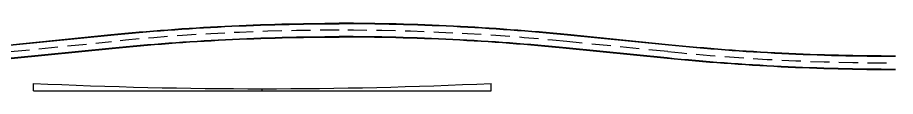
# Model space of a CAD drawing. Header units: millimetres. Extents: x -37020 to 35906, y -101 to 52234.
# Drawn here: x -112.2 to 2.9, y 114.5 to 123.3 of the extents above; entities that cross this region are included whole.
import ezdxf

# ---------------------------------------------------------------- set-up
doc = ezdxf.new("R2010")
doc.units = ezdxf.units.MM
doc.linetypes.add('DASHED2', pattern=[0.375, 0.25, -0.125])
doc.layers.add('Catenaria', color=2, linetype='Continuous')
doc.layers.add('unifilar VIAS Ppales', color=5, linetype='DASHED2')

msp = doc.modelspace()

# ---------------------------------------------------------------- linework, layer by layer
at = {"layer": 'Catenaria', "linetype": 'Continuous'}
for p, q in [((-110.1098, 114.4643), (-110.1098, 115.4243)), ((-50.1098, 114.4643), (-50.1098, 115.4243)), ((-110.1098, 114.4643), (-50.1098, 114.4643)), ((-80.1098, 114.4643), (-80.1098, 114.7243))]:
    msp.add_line(p, q, dxfattribs=at)
msp.add_lwpolyline([(-110.1098, 115.4243, 0.02333333), (-50.1098, 115.4243)], format="xyb", dxfattribs=at)
at = {"layer": 'unifilar VIAS Ppales', "color": 251, "linetype": 'Continuous', "ltscale": 10, "elevation": -11.48}
for points in [[(-142.9601, 119.0156, 0.02486167), (-113.1985, 120.5), (-99.9755, 121.8224, -0.02492284), (-70.0334, 123.3158)], [(-142.96, 118.9458, 0.02486167), (-113.1915, 120.4305), (-99.9685, 121.7528, -0.02492284), (-70.0334, 123.2459)], [(2.8932, 119.0156, -0.02486167), (-26.8683, 120.5), (-40.0913, 121.8224, 0.02492284), (-70.0334, 123.3158)], [(2.8932, 118.9458, -0.02486167), (-26.8753, 120.4305), (-40.0983, 121.7528, 0.02492284), (-70.0334, 123.2459)], [(-142.9598, 117.2697, 0.02486175), (-113.0249, 118.7628), (-99.8018, 120.0851, -0.02492284), (-70.0334, 121.5698)], [(-142.9598, 117.1998, 0.02486175), (-113.0179, 118.6932), (-99.7948, 120.0156, -0.02492284), (-70.0334, 121.5)], [(2.893, 117.2697, -0.02486175), (-27.042, 118.7628), (-40.2651, 120.0851, 0.02492284), (-70.0334, 121.5698)], [(2.893, 117.1998, -0.02486175), (-27.0489, 118.6932), (-40.272, 120.0156, 0.02492284), (-70.0334, 121.5)]]:
    msp.add_lwpolyline(points, format="xyb", dxfattribs=at)
at = {"layer": 'unifilar VIAS Ppales', "ltscale": 10, "elevation": -11.48}
for points in [[(-142.9599, 118.1077, 0.02486171), (-113.1082, 119.5966), (-99.8852, 120.919, -0.02492284), (-70.0334, 122.4079)], [(2.8931, 118.1077, -0.02486171), (-26.9586, 119.5966), (-40.1817, 120.919, 0.02492284), (-70.0334, 122.4079)]]:
    msp.add_lwpolyline(points, format="xyb", dxfattribs=at)

doc.saveas('drawing.dxf')
